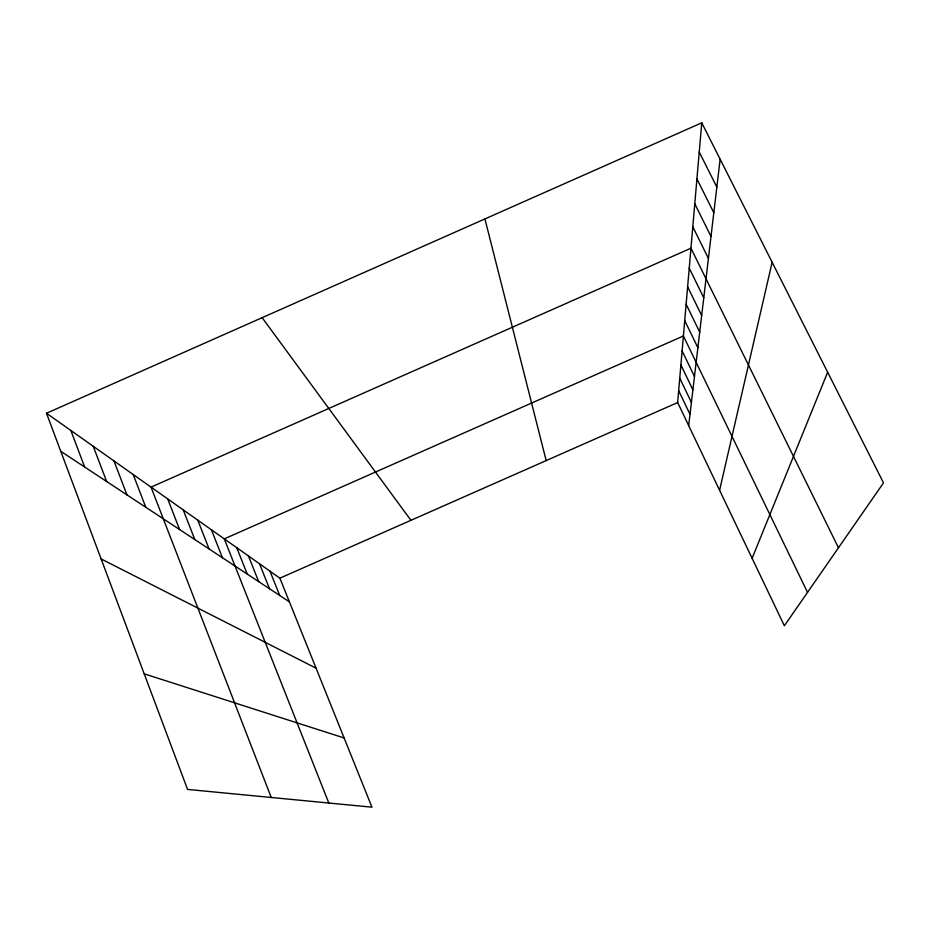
<?xml version="1.0" encoding="UTF-8"?>
<svg xmlns="http://www.w3.org/2000/svg" width="930" height="930" viewBox="0 0 930 930"><rect width="100%" height="100%" fill="white"/><g stroke="black" fill="none" stroke-linecap="round" stroke-linejoin="round"><path stroke-width="1.4" d="M701.755 122.818L883.5 482.856L784.362 625.774L677.656 402.539L701.755 122.818L46.5 413.257L187.558 789.419L371.954 807.182L279.884 578.181L46.5 413.257M688.677 425.591L720.134 159.228M719.588 490.25L772.133 262.248M752.114 558.302L827.654 372.221M279.884 578.181L677.656 402.539M144.22 673.843L344.123 737.967M101.138 558.953L316.06 668.17M60.764 451.294L289.393 601.838M262.144 317.676L410.932 520.312M699.232 152.02L716.844 187.093M696.919 178.92L713.81 212.749M694.78 203.775L711.008 236.453M692.792 226.804L708.416 258.401M838.476 547.77L690.955 248.217L151.032 487.122L271.223 797.475M689.235 268.154L703.766 297.798M687.63 286.789L701.673 315.526M686.131 304.226L699.72 332.126M684.713 320.594L697.884 347.704M807.531 592.375L683.387 335.974L224.281 538.877L328.801 803.02M682.109 350.889L694.478 376.511M680.9 364.92L692.897 389.856M679.76 378.173L691.42 402.446M678.679 390.693L690.014 414.338M269.991 571.183L279.721 595.467M259.528 563.789L269.502 588.737M248.461 555.966L258.68 581.61M236.732 547.677L247.206 574.054M211.436 529.809L222.456 557.756M197.776 520.161L209.087 548.956M183.222 509.873L194.835 539.574M167.679 498.875L179.606 529.542M133.176 474.498L145.801 507.292M113.972 460.931L126.968 494.888M93.244 446.284L106.648 481.508M70.831 430.45L84.653 467.023M484.925 218.922L546.177 460.594"/></g></svg>
